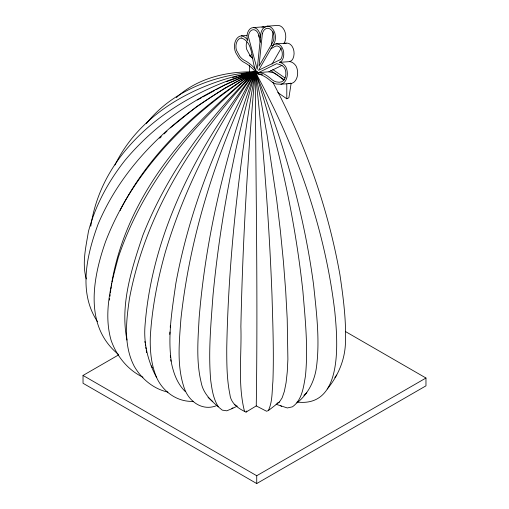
<?xml version="1.0" encoding="UTF-8"?>
<svg xmlns="http://www.w3.org/2000/svg" width="509" height="509" viewBox="0 0 509 509"><rect width="100%" height="100%" fill="white"/><g stroke="black" fill="none" stroke-linecap="round" stroke-linejoin="round"><path stroke-width="0.76" d="M258.846 35.216L260.392 42.298M169.764 334.407L169.923 332.033M170.241 327.281L170.343 325.696M271.373 45.441L273.11 31.666M257.535 72.214L255.219 71.884C239.376 163.128 228.516 255.435 226.747 348.086C226.74 363.541 226.785 379.141 229.883 394.341C230.8 403.351 238.447 408.695 246.038 412.099L256.25 405.921C257.961 294.609 255.804 183.221 255.219 71.884L257.516 71.623M109.486 300.119L109.696 298.548M110.014 296.187L110.218 294.609M110.428 293.038L110.746 290.677M110.949 289.106L111.267 286.745M111.471 285.174L111.681 283.602M111.891 282.031C127.04 195.513 188.031 124.718 255.219 71.884L257.459 72.284M90.793 226.231C102.958 144.435 180.72 92.244 255.219 71.884L259.024 74.25L262.033 74.747M120.156 210.592L121.085 208.436C151.033 150.791 200.591 105.821 255.219 71.884L257.624 74.066M256.25 405.921L266.531 411.227L268.338 410.598C272.665 401.55 271.927 391.052 272.913 381.292C273.925 352.902 272.837 324.5 272.022 296.123C269.172 221.205 263.497 146.395 255.219 71.884C227.109 71.12 197.358 78.062 176.343 97.645M297.116 402.034C343.702 407.779 337.556 340.305 334.839 311.953C324.971 227.587 295.767 146.236 255.219 71.884C214.404 75.173 172.188 90.704 146.248 123.7M327.262 388.997C338.116 375.909 344.943 359.895 345.452 342.799C346.285 320.072 343.263 297.441 339.967 275.006C328.076 207.704 304.878 142.507 272.818 82.203M114.964 165.024C140.917 111.522 198.834 82.057 255.219 71.884L256.148 72.838M276.075 404.273L287.318 407.964L292.452 406.818C302.155 399.972 303.517 386.986 305.425 376.189C308.282 347.914 305.235 319.48 302.9 291.275C294.787 216.732 278.455 143.15 255.219 71.884L241.451 74.066M271.997 64.166L281.286 48.011M283.742 43.736L284.843 41.821A10.734 7.425 85.8 0 0 284.436 30.495A10.734 7.425 85.8 0 0 277.208 25.45L266.901 26.213M296.9 402.969C308.448 393.801 315.026 380.236 316.643 365.748C319.926 338.829 316.369 311.686 313.601 284.887C303.739 211.693 283.29 140.128 255.219 71.884L238.619 76.038M268.338 410.598L279.403 402.015L282.132 397.841L284.372 391.332L286.09 382.628L287.267 371.882L287.89 359.271L287.21 318.793L285.683 290.836L283.398 261.422L280.376 230.844L276.629 199.413L267.123 135.311L261.448 103.333L255.219 71.884L226.314 81.656M246.038 412.099L246.859 410.941M334.788 377.455L336.767 375.063M159.692 138.238L161.359 136.609M164.146 133.886L166.933 131.163M170.28 127.893L196.849 106.426L224.692 88.216L255.219 71.884L256.097 73.035M303.867 395.353L306.781 392.744M86.301 278.945C81.815 263.325 85.919 247.094 88.426 231.519C95.361 205.407 108.334 181.446 125.029 160.31C159.158 119.329 205.84 90.85 255.219 71.884C226.575 151.218 206.024 233.898 199.121 318.1C198.001 339.382 196.08 361.11 201.087 382.074C203.237 394.558 213.055 402.517 222.236 410.12L226.785 410.814L231.843 408.733L232.937 407.766M345.643 331.645L425.969 378.022L425.969 385.841L256.727 483.55L83.031 383.264L83.031 375.445L118.113 355.187M83.031 375.445L256.727 475.73L425.969 378.022M197.288 100.012L201.437 97.741M202.817 96.984L214.569 90.545M215.95 89.781L224.933 84.863L255.219 71.884C247.679 156.632 242.653 241.622 240.878 326.695C241.826 354.811 237.512 384.098 244.574 411.609M276.851 403.402L279.403 402.015M270.973 48.769L274.809 46.504A7.616 5.268 85.8 0 1 281.083 49.017A7.616 5.268 85.8 0 1 281.356 58.274L280.516 59.515L258.597 70.312L274.536 42.578A10.734 7.425 85.8 0 0 270.96 27.282A10.734 7.425 85.8 0 0 260.913 33.072L257.204 69.345L248.481 37.157L248.564 35.388A7.616 5.268 85.8 0 1 253.418 29.707A7.616 5.268 85.8 0 1 258.757 35.299L259.005 37.182M258.591 72.577L276.584 63.714C280.045 64.363 284.009 65.75 285.205 69.434A9.092 6.293 85.8 0 1 281.731 81.79L279.276 82.261L276.4 81.93A20.341 14.074 85.8 0 1 272.264 79.888L269.865 77.871A51.893 35.904 85.8 0 0 262.981 73.474L258.591 72.577L268.898 71.814L273.288 72.717A51.893 35.904 85.8 0 1 277.946 75.427M257.961 73.754A49.787 34.447 85.8 0 1 270.241 80.575A22.453 15.537 85.8 0 0 276.215 83.998L280.962 84.201A11.204 7.756 85.8 0 0 285.823 66.927A13.361 9.245 85.8 0 0 279.301 62.378L281.369 61.354A9.735 6.738 85.8 0 0 282.215 47.751A9.735 6.738 85.8 0 0 272.697 45.772M268.898 71.814L282.05 65.337M279.301 62.378L289.608 61.614L291.676 60.596A9.735 6.738 85.8 0 0 293.197 48.425A9.735 6.738 85.8 0 0 285.04 43.494M249.455 55.818L251.561 54.8M277.78 92.536L286.79 98.784L288.896 97.766L291.002 84.265L290.302 83.069M231.843 408.733L237.366 406.093M243.143 77.89L244.644 77.393M232.588 77.546L237.111 76.414M216.109 405.845C201.303 411.406 187.783 400.468 183.73 386.509C176.738 364.743 179.302 341.564 180.892 319.2C190.245 233.103 217.559 149.621 255.219 71.884C189.144 104.873 127.212 154.793 98.002 224.393C86.772 255.073 77.985 292.389 97.524 321.701M289.608 61.614A13.361 9.245 85.8 0 1 296.13 66.164A11.204 7.756 85.8 0 1 291.269 83.444L288.107 83.54M255.881 72.303A49.787 34.447 85.8 0 0 244.485 62.594A22.453 15.537 85.8 0 1 238.886 57.95L235.712 52.624A11.204 7.756 85.8 0 1 241.304 35.859A13.361 9.245 85.8 0 1 247.819 40.408L246.999 37.373A9.735 6.738 85.8 0 1 253.329 27.588L263.637 26.824M241.304 35.859L246.852 35.445M275.872 43.908L286.179 43.15M280.962 84.201L291.269 83.444M193.547 401.315C177.743 402.307 163.077 391.905 156.708 377.729C148.316 362.217 143.767 344.784 144.912 327.09C151.758 232.626 198.116 145.593 255.219 71.884C234.694 145.008 220.212 219.882 212.985 295.506C210.936 323.807 208.206 352.292 210.745 380.649C212.005 389.601 213.29 398.91 218.297 406.672M259.024 74.25L262.141 74.651M167.945 392.102C153.61 389.01 141.527 378.957 134.306 366.378C123.273 345.318 126.207 320.842 129.509 298.268C145.79 211.738 195.246 134.879 255.219 71.884C218.043 137.723 189.526 208.976 175.828 283.513C172.074 310.121 167.251 337.352 171.698 364.177C173.893 374.172 177.673 384.06 185.085 391.37M234.216 404.553L236.297 405.603M142.978 377.239C127.791 369.998 116.593 356.046 111.108 340.298C103.174 312.768 111.153 283.971 118.368 257.191C143.366 183.03 195.24 120.837 255.219 71.884C215.981 126.652 184.646 187.344 165.368 252C157.555 279.765 151.968 308.18 150.308 337.015C149.907 350.847 151.192 364.896 156.708 377.729M280.37 405.539L281.604 406.392M272.805 69.523L285.034 77.998M250.104 56.264L252.674 58.045M270.699 70.535L284.213 79.9M208.041 397.389L212.832 401.62M118.546 354.531C83.883 326.409 92.574 278.671 105.516 241.769C133.205 169.452 191.091 113.055 255.219 71.884C207.761 118.412 167.366 173.155 142.876 235.266C131.723 268.574 119.825 304.694 126.995 340.076M151.224 365.869L152.388 367.803M144.874 341.463L145.11 342.958M145.345 344.453L145.58 345.942M145.816 347.437L146.051 348.932M146.287 350.421L146.637 352.661M170.299 355.759L170.483 357.324M170.75 359.666L170.935 361.231M286.79 84.017L286.79 98.784M256.727 475.73L256.727 483.55M249.455 65.139L249.455 72.914M252.521 58.102A20.341 14.074 85.8 0 1 251.281 56.957M250.886 56.531A20.341 14.074 85.8 0 1 250.123 55.634L246.738 49.418A9.092 6.293 85.8 0 1 246.808 41.973M279.066 76.242A51.893 35.904 85.8 0 1 280.173 77.114L282.571 79.13A20.341 14.074 85.8 0 0 283.907 80.008M261.906 27.174A9.735 6.738 85.8 0 1 265.399 27.142M253.329 27.588A9.735 6.738 85.8 0 1 260.487 37.252M262.332 33.804L259.017 66.195L273.25 41.426L273.836 39.276A8.608 5.955 85.8 0 0 270.374 29.185A8.608 5.955 85.8 0 0 263.038 31.736L262.332 33.804M241.342 37.99L240.433 38.188A9.092 6.293 85.8 0 0 236.43 50.175L239.815 56.397A20.341 14.074 85.8 0 0 243.525 59.833L246.095 61.284A51.893 35.904 85.8 0 1 251.701 65.375L253.514 67.086L256.065 70.815C250.676 60.997 254.271 42.33 241.342 37.99"/></g></svg>
